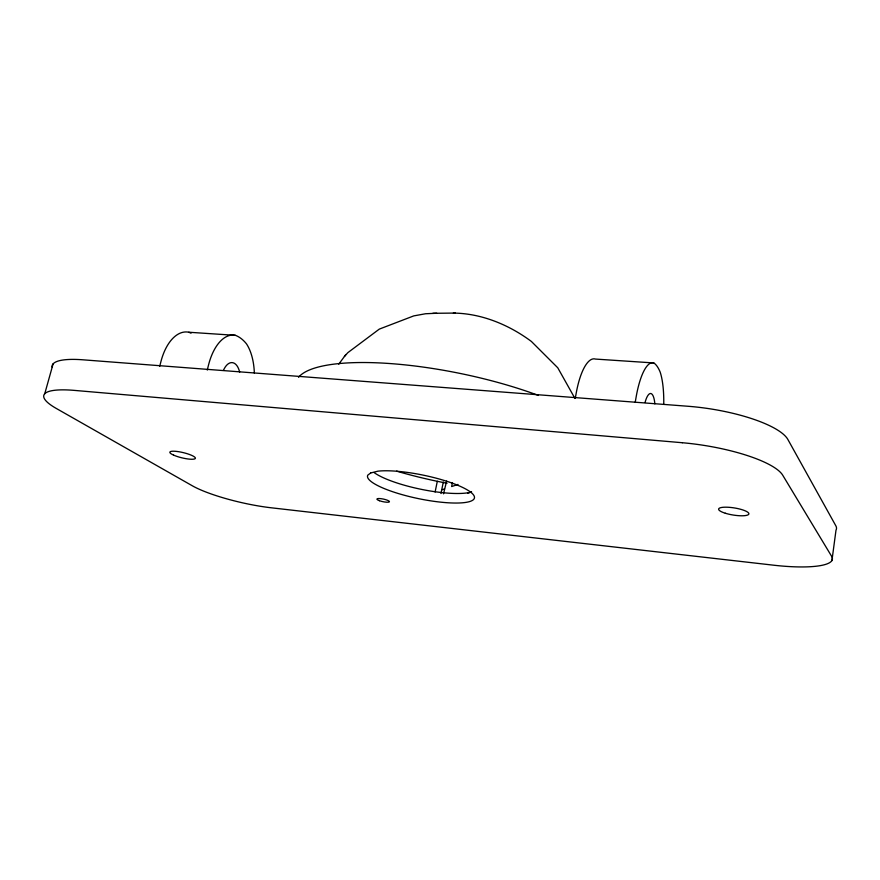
<?xml version="1.0" encoding="UTF-8"?>
<svg xmlns="http://www.w3.org/2000/svg" width="880" height="880" viewBox="0 0 880 880"><rect width="100%" height="100%" fill="white"/><g stroke="black" fill="none" stroke-linecap="round" stroke-linejoin="round"><path stroke-width="1.32" d="M831.941 560.571L836 530.167A70.697 16.489 8.8 0 0 835.802 525.745L787.875 439.483A82.632 23.045 9 0 0 688.259 406.285L82.863 359.799A71.082 16.654 14.4 0 0 52.041 366.993M635.206 402.424L636.119 397.1A51.403 14.564 -85.4 0 1 653.796 362.945L595.441 359.073A50.644 16.038 -85.4 0 0 576.312 392.579L575.355 397.826M443.52 493.834L446.633 481.096M452.441 482.581L451.638 486.552L457.996 484.44M435.105 492.019L437.316 481.283M440.968 493.515L443.322 481.998M207.262 370.073L208.527 365.013A45.925 24.002 -85.5 0 1 235.444 335.346A66.429 34.848 -85 0 1 246.477 343.849A45.925 24.002 -85.5 0 1 254.342 373.032M159.676 366.41L160.974 361.427A45.309 24.893 -85.5 0 1 188.76 332.233L235.444 335.346M44.748 393.767L53.108 363.858M344.432 356.488L347.842 352.66L379.302 329.109L413.754 315.898L425.612 313.742L436.711 313.258M338.734 364.21L345.884 354.508M441.716 489.83L444.521 488.906M467.742 493.141L471.603 491.931A54.505 12.287 11.7 0 1 422.642 489.61A54.505 12.287 11.7 0 1 374.154 472.593M453.365 313.093C481.448 313.324 509.146 324.874 531.388 341.451L557.766 367.785L574.959 398.442M432.828 313.313L455.356 313.071M298.507 377.322A159.445 42.13 11.6 0 1 538.472 395.45M223.454 370.381A18.359 9.592 -85.5 0 1 239.657 372.152M188.76 332.233A65.549 36.146 -85 0 1 191.026 333.201M663.74 404.272A51.403 14.564 -85.4 0 0 660.154 372.053A74.393 21.175 -85.2 0 0 653.796 362.945M645.04 402.523A20.559 5.819 -85.4 0 1 654.852 403.865M447.073 483.263A139.535 34.089 11.6 0 1 396.594 471.141M370.667 472.978L367.785 475.145A54.593 11.979 11.7 0 0 433.873 501.314A54.593 11.979 11.7 0 0 465.476 488.884A54.593 11.979 11.7 0 0 377.883 471.174L370.667 472.978M682.319 442.728L74.47 390.401A71.456 15.488 14.2 0 0 56.254 408.43L192.258 485.749A61.16 11.825 12.9 0 0 271.37 507.804L773.883 565.224A71.082 15.334 9 0 0 831.699 556.435L782.727 475.222A83.16 21.483 9.2 0 0 682.319 442.728M379.412 500.709A6.435 1.331 12 0 0 389.433 501.809A6.435 1.331 12 0 0 380.688 498.63A6.435 1.331 12 0 0 379.412 500.709M725.296 513.227A15.312 3.597 9.1 0 0 748.858 514.019A15.312 3.597 9.1 0 0 727.144 507.21A15.312 3.597 9.1 0 0 725.296 513.227M173.569 455.114A13.156 2.695 13.5 0 0 194.997 458.777A13.156 2.695 13.5 0 0 179.3 451.803A13.156 2.695 13.5 0 0 173.569 455.114"/></g></svg>
